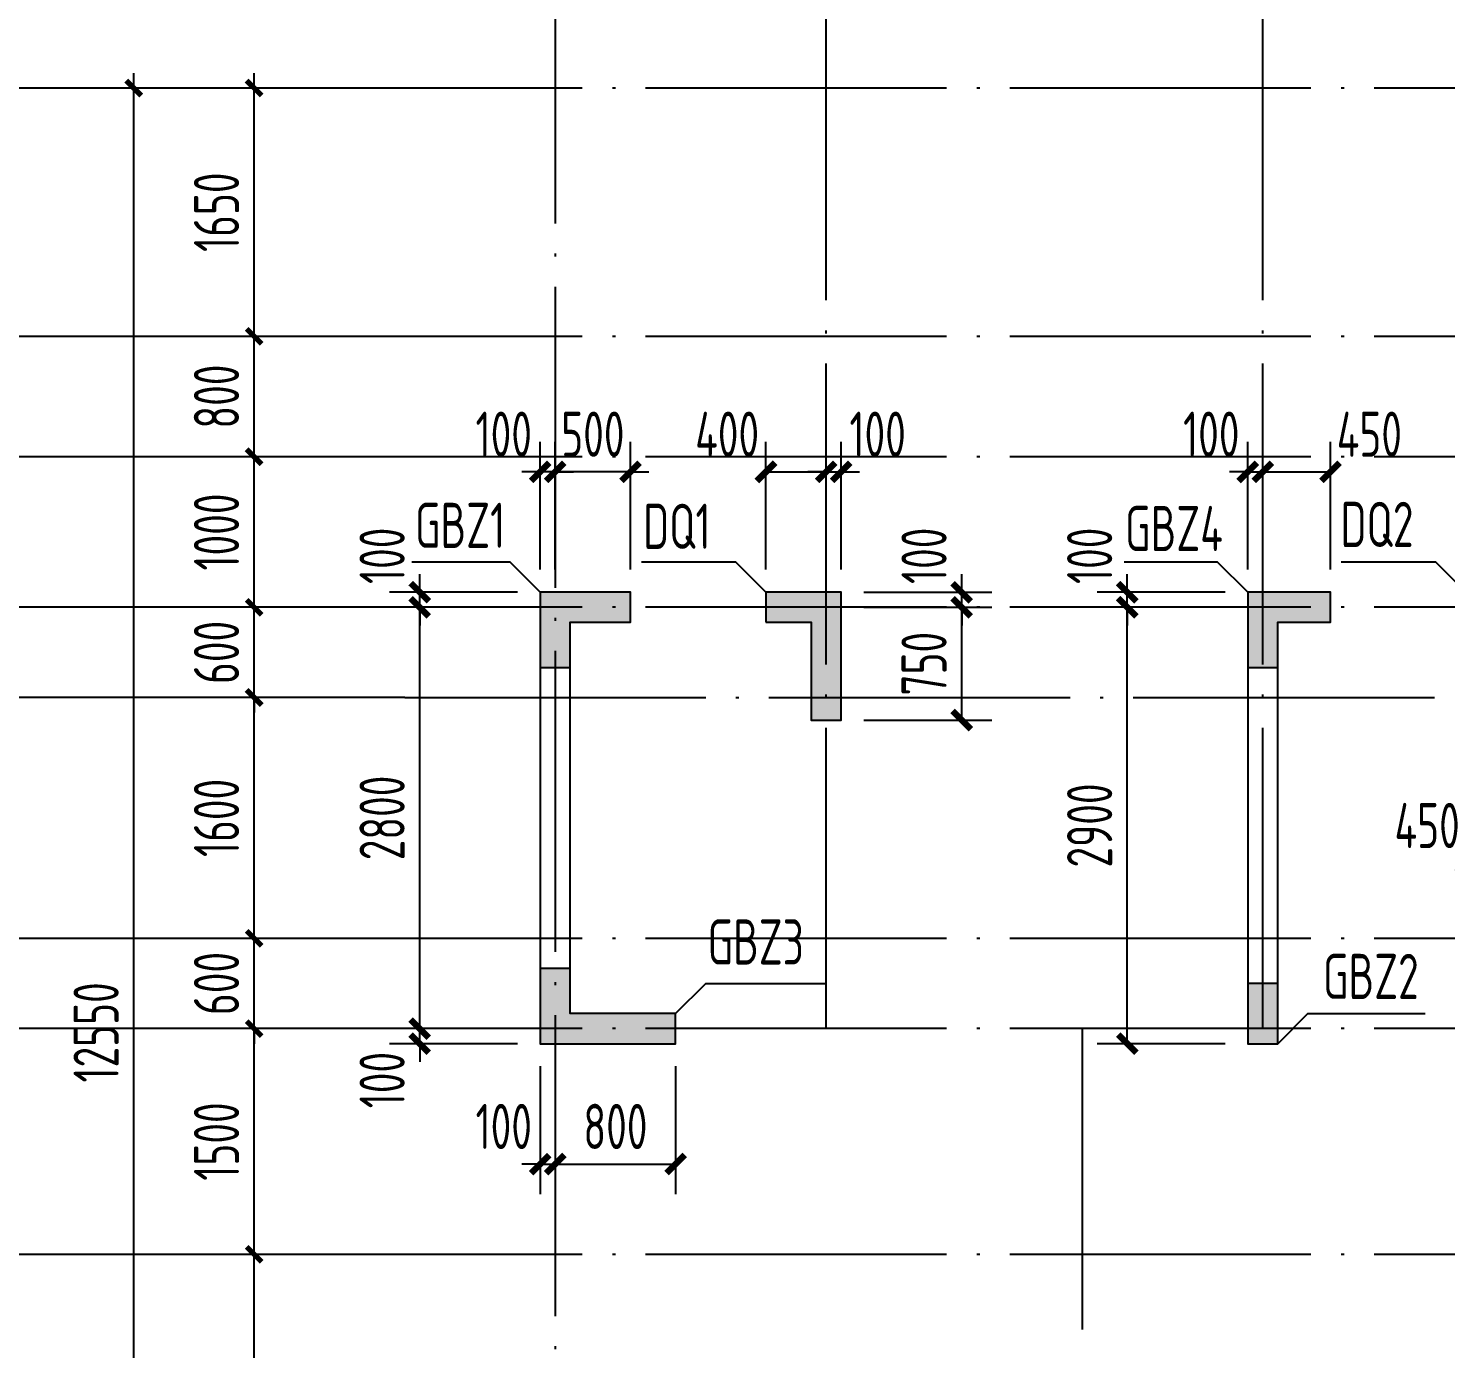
# Model space of a CAD drawing. Extents: x -1712635 to -854203, y -534641 to -21985.
# Drawn here: x -1364531 to -1355116, y -219410 to -210637 of the extents above; entities that cross this region are included whole.
import ezdxf
from ezdxf.enums import TextEntityAlignment as Align

# ---------------------------------------------------------------- set-up
doc = ezdxf.new("R2010")
doc.units = 0
doc.header["$LTSCALE"] = 1000
doc.linetypes.add('DOTE', pattern=[2.42, 2, -0.2, 0.02, -0.2])
doc.layers.get('0').update_dxf_attribs({"linetype": 'CONTINUOUS'})
doc.layers.get('Defpoints').update_dxf_attribs({"linetype": 'CONTINUOUS'})
for name, color, linetype in [('A-AXIS', 1, 'CONTINUOUS'), ('A-DOTE', 10, 'DOTE'), ('S-Q墙实线', 6, 'CONTINUOUS'), ('S-Q墙标注', 3, 'CONTINUOUS'), ('S-X详图填充', 252, 'CONTINUOUS'), ('S-X详图实线', 4, 'CONTINUOUS'), ('S-Y一般标注', 3, 'CONTINUOUS'), ('S-Z柱编号', 6, 'CONTINUOUS')]:
    doc.layers.add(name, color=color, linetype=linetype)
doc.styles.add('TSSD_DIMENSION', font='Tssdeng.shx', dxfattribs={"width": 0.7, "bigfont": 'tssdchn.shx'})
doc.styles.add('TSSD_REIN', font='tssdeng.shx', dxfattribs={"width": 0.7, "height": 300, "bigfont": 'tssdchn.shx'})
doc.styles.add('结构文字', font='zstxt.shx', dxfattribs={"width": 0.7, "bigfont": 'zshz.shx'})
doc.dimstyles.new('STRUCK', dxfattribs={"dimtxt": 400, "dimasz": 121, "dimexe": 200, "dimexo": 150, "dimgap": 115, "dimtad": 1, "dimdec": 0, "dimdsep": 46, "dimtxsty": '结构文字', "dimblk": 'ARCHTICK', "dimcen": 400, "dimclrd": 3, "dimclre": 3, "dimclrt": 7, "dimadec": 0, "dimazin": 0, "dimtfac": 1, "dimtdec": 0, "dimtix": 1, "dimtmove": 2, "dimatfit": 3, "dimldrblk": '_DIMX', "dimfxl": 0, "dimtolj": 1, "dimtzin": 0, "dimarcsym": 0})
doc.dimstyles.new('TSSD_100_100', dxfattribs={"dimtxt": 300, "dimasz": 100, "dimexe": 100, "dimexo": 250, "dimgap": 100, "dimtad": 1, "dimdec": 0, "dimzin": 0, "dimdsep": 46, "dimtxsty": 'TSSD_DIMENSION', "dimblk": 'ARCHTICK', "dimcen": 0, "dimdle": 100, "dimclrt": 7, "dimadec": 0, "dimazin": 0, "dimtfac": 1, "dimtdec": 0, "dimtix": 1, "dimtmove": 2, "dimatfit": 3, "dimldrblk": 'ARCHTICK', "dimfxl": 0, "dimtolj": 1, "dimtzin": 0, "dimarcsym": 0})

# ---------------------------------------------------------------- blocks, each defined once
blk = doc.blocks.new('_ArchTick')
at = {"color": 0, "const_width": 0.35}
blk.add_lwpolyline([(-0.5, -0.5), (0.5, 0.5)], dxfattribs=at)
blk = doc.blocks.new('*D141')
at = {"layer": 'Defpoints', "color": 0}
for p in [(2600, 10900), (3600, 10900), (3600, 9400)]:
    blk.add_point(p, dxfattribs=at)
at = {"layer": 'S-Y一般标注', "color": 0, "lineweight": -2}
for p, q in [((2600, 9300), (2600, 11000)), ((3350, 10900), (2500, 10900)), ((3350, 9400), (2500, 9400))]:
    blk.add_line(p, q, dxfattribs=at)
at = {"layer": 'S-Y一般标注', "color": 0, "lineweight": -2, "xscale": 100, "yscale": 100, "zscale": 100}
for p, rotation in [((2600, 10900), 90), ((2600, 9400), 270)]:
    blk.add_blockref('_ArchTick', p, dxfattribs=dict(at, rotation=rotation))
at = {"layer": 'S-Y一般标注', "color": 7, "insert": (2350, 10150), "char_height": 300, "attachment_point": 5, "rotation": 90, "style": 'TSSD_DIMENSION'}
blk.add_mtext('\\A1;1500', dxfattribs=at)
blk = doc.blocks.new('*D142')
at = {"layer": 'Defpoints', "color": 0}
for p in [(2600, 11500), (3600, 11500), (3600, 10900)]:
    blk.add_point(p, dxfattribs=at)
at = {"layer": 'S-Y一般标注', "color": 0, "lineweight": -2}
for p, q in [((2600, 11500), (2600, 11600)), ((3350, 11500), (2500, 11500)), ((2600, 10900), (2600, 11500)), ((3350, 10900), (2500, 10900)), ((2600, 10900), (2600, 10800))]:
    blk.add_line(p, q, dxfattribs=at)
at = {"layer": 'S-Y一般标注', "color": 0, "lineweight": -2, "xscale": 100, "yscale": 100, "zscale": 100}
for p, rotation in [((2600, 11500), 270), ((2600, 10900), 90)]:
    blk.add_blockref('_ArchTick', p, dxfattribs=dict(at, rotation=rotation))
at = {"layer": 'S-Y一般标注', "color": 7, "insert": (2350, 11200), "char_height": 300, "attachment_point": 5, "rotation": 90, "style": 'TSSD_DIMENSION'}
blk.add_mtext('\\A1;600', dxfattribs=at)
blk = doc.blocks.new('*D143')
at = {"layer": 'Defpoints', "color": 0}
for p in [(2600, 13100.3), (3600, 13100.3), (3600, 11500)]:
    blk.add_point(p, dxfattribs=at)
at = {"layer": 'S-Y一般标注', "color": 0, "lineweight": -2}
for p, q in [((2600, 11400), (2600, 13200.3)), ((3350, 13100.3), (2500, 13100.3)), ((3350, 11500), (2500, 11500))]:
    blk.add_line(p, q, dxfattribs=at)
at = {"layer": 'S-Y一般标注', "color": 0, "lineweight": -2, "xscale": 100, "yscale": 100, "zscale": 100}
for p, rotation in [((2600, 13100.3), 90), ((2600, 11500), 270)]:
    blk.add_blockref('_ArchTick', p, dxfattribs=dict(at, rotation=rotation))
at = {"layer": 'S-Y一般标注', "color": 7, "insert": (2350, 12300.2), "char_height": 300, "attachment_point": 5, "rotation": 90, "style": 'TSSD_DIMENSION'}
blk.add_mtext('\\A1;1600', dxfattribs=at)
blk = doc.blocks.new('*D144')
at = {"layer": 'Defpoints', "color": 0}
for p in [(2600, 13700), (3600, 13700), (3600, 13100.3)]:
    blk.add_point(p, dxfattribs=at)
at = {"layer": 'S-Y一般标注', "color": 0, "lineweight": -2}
for p, q in [((2600, 13700), (2600, 13800)), ((3350, 13700), (2500, 13700)), ((2600, 13100.3), (2600, 13700)), ((3350, 13100.3), (2500, 13100.3)), ((2600, 13100.3), (2600, 13000.3))]:
    blk.add_line(p, q, dxfattribs=at)
at = {"layer": 'S-Y一般标注', "color": 0, "lineweight": -2, "xscale": 100, "yscale": 100, "zscale": 100}
for p, rotation in [((2600, 13700), 270), ((2600, 13100.3), 90)]:
    blk.add_blockref('_ArchTick', p, dxfattribs=dict(at, rotation=rotation))
at = {"layer": 'S-Y一般标注', "color": 7, "insert": (2350, 13400.2), "char_height": 300, "attachment_point": 5, "rotation": 90, "style": 'TSSD_DIMENSION'}
blk.add_mtext('\\A1;600', dxfattribs=at)
blk = doc.blocks.new('*D145')
at = {"layer": 'Defpoints', "color": 0}
for p in [(2600, 14700), (3600, 14700), (3600, 13700)]:
    blk.add_point(p, dxfattribs=at)
at = {"layer": 'S-Y一般标注', "color": 0, "lineweight": -2}
for p, q in [((2600, 13600), (2600, 14800)), ((3350, 14700), (2500, 14700)), ((3350, 13700), (2500, 13700))]:
    blk.add_line(p, q, dxfattribs=at)
at = {"layer": 'S-Y一般标注', "color": 0, "lineweight": -2, "xscale": 100, "yscale": 100, "zscale": 100}
for p, rotation in [((2600, 14700), 90), ((2600, 13700), 270)]:
    blk.add_blockref('_ArchTick', p, dxfattribs=dict(at, rotation=rotation))
at = {"layer": 'S-Y一般标注', "color": 7, "insert": (2350, 14200), "char_height": 300, "attachment_point": 5, "rotation": 90, "style": 'TSSD_DIMENSION'}
blk.add_mtext('\\A1;1000', dxfattribs=at)
blk = doc.blocks.new('*D146')
at = {"layer": 'Defpoints', "color": 0}
for p in [(1800, 17150), (3600, 17150), (3600, 4600)]:
    blk.add_point(p, dxfattribs=at)
at = {"layer": 'S-Y一般标注', "color": 0, "lineweight": -2}
for p, q in [((1800, 4500), (1800, 17250)), ((3350, 17150), (1700, 17150)), ((3350, 4600), (1700, 4600))]:
    blk.add_line(p, q, dxfattribs=at)
at = {"layer": 'S-Y一般标注', "color": 0, "lineweight": -2, "xscale": 100, "yscale": 100, "zscale": 100}
for p, rotation in [((1800, 17150), 90), ((1800, 4600), 270)]:
    blk.add_blockref('_ArchTick', p, dxfattribs=dict(at, rotation=rotation))
at = {"layer": 'S-Y一般标注', "color": 7, "insert": (1550, 10875), "char_height": 300, "attachment_point": 5, "rotation": 90, "style": 'TSSD_DIMENSION'}
blk.add_mtext('\\A1;12550', dxfattribs=at)
blk = doc.blocks.new('*D147')
at = {"layer": 'Defpoints', "color": 0}
for p in [(2600, 15500), (3600, 15500), (3600, 14700)]:
    blk.add_point(p, dxfattribs=at)
at = {"layer": 'S-Y一般标注', "color": 0, "lineweight": -2}
for p, q in [((2600, 14600), (2600, 15600)), ((3350, 15500), (2500, 15500)), ((3350, 14700), (2500, 14700))]:
    blk.add_line(p, q, dxfattribs=at)
at = {"layer": 'S-Y一般标注', "color": 0, "lineweight": -2, "xscale": 100, "yscale": 100, "zscale": 100}
for p, rotation in [((2600, 15500), 90), ((2600, 14700), 270)]:
    blk.add_blockref('_ArchTick', p, dxfattribs=dict(at, rotation=rotation))
at = {"layer": 'S-Y一般标注', "color": 7, "insert": (2350, 15100), "char_height": 300, "attachment_point": 5, "rotation": 90, "style": 'TSSD_DIMENSION'}
blk.add_mtext('\\A1;800', dxfattribs=at)
blk = doc.blocks.new('*D149')
at = {"layer": 'Defpoints', "color": 0}
for p in [(2600, 9400), (3600, 9400), (3600, 6400)]:
    blk.add_point(p, dxfattribs=at)
at = {"layer": 'S-Y一般标注', "color": 0, "lineweight": -2}
for p, q in [((2600, 6300), (2600, 9500)), ((3350, 9400), (2500, 9400)), ((3350, 6400), (2500, 6400))]:
    blk.add_line(p, q, dxfattribs=at)
at = {"layer": 'S-Y一般标注', "color": 0, "lineweight": -2, "xscale": 100, "yscale": 100, "zscale": 100}
for p, rotation in [((2600, 9400), 90), ((2600, 6400), 270)]:
    blk.add_blockref('_ArchTick', p, dxfattribs=dict(at, rotation=rotation))
at = {"layer": 'S-Y一般标注', "color": 7, "insert": (2350, 7900), "char_height": 300, "attachment_point": 5, "rotation": 90, "style": 'TSSD_DIMENSION'}
blk.add_mtext('\\A1;3000', dxfattribs=at)
blk = doc.blocks.new('*D178')
at = {"layer": 'Defpoints', "color": 0}
for p in [(2600, 17150), (3600, 17150), (3600, 15500)]:
    blk.add_point(p, dxfattribs=at)
at = {"layer": 'S-Y一般标注', "color": 0, "lineweight": -2}
for p, q in [((2600, 15400), (2600, 17250)), ((3350, 17150), (2500, 17150)), ((3350, 15500), (2500, 15500))]:
    blk.add_line(p, q, dxfattribs=at)
at = {"layer": 'S-Y一般标注', "color": 0, "lineweight": -2, "xscale": 100, "yscale": 100, "zscale": 100}
for p, rotation in [((2600, 17150), 90), ((2600, 15500), 270)]:
    blk.add_blockref('_ArchTick', p, dxfattribs=dict(at, rotation=rotation))
at = {"layer": 'S-Y一般标注', "color": 7, "insert": (2350, 16325), "char_height": 300, "attachment_point": 5, "rotation": 90, "style": 'TSSD_DIMENSION'}
blk.add_mtext('\\A1;1650', dxfattribs=at)
blk = doc.blocks.new('*D1761')
at = {"layer": 'Defpoints', "color": 0}
for p in [(-1361931, -217283.9), (-1361131, -217283.9), (-1361131, -217383.9)]:
    blk.add_point(p, dxfattribs=at)
at = {"layer": 'S-Q墙标注', "color": 3, "lineweight": -2}
for p, q in [((-1361931, -217283.9), (-1361931, -217162.9)), ((-1361281, -217283.9), (-1362131, -217283.9)), ((-1361931, -217383.9), (-1361931, -217283.9)), ((-1361281, -217383.9), (-1362131, -217383.9)), ((-1361931, -217383.9), (-1361931, -217504.9))]:
    blk.add_line(p, q, dxfattribs=at)
at = {"layer": 'S-Q墙标注', "color": 3, "lineweight": -2, "xscale": 121, "yscale": 121, "zscale": 121}
for p, rotation in [((-1361931, -217283.9), 270), ((-1361931, -217383.9), 90)]:
    blk.add_blockref('_ArchTick', p, dxfattribs=dict(at, rotation=rotation))
at = {"layer": 'S-Q墙标注', "color": 7, "insert": (-1362181, -217625.8), "char_height": 300, "attachment_point": 5, "rotation": 90, "style": 'TSSD_REIN'}
blk.add_mtext('\\A1;100', dxfattribs=at)
blk = doc.blocks.new('_DIMX')
blk.add_line((-150, 0), (150, 0))
at = {"const_width": 50}
blk.add_lwpolyline([(-70, -70), (70, 70)], dxfattribs=at)
blk = doc.blocks.new('*D1762')
at = {"layer": 'Defpoints', "color": 0}
for p in [(-1361931, -214483.9), (-1361131, -214483.9), (-1361131, -217283.9)]:
    blk.add_point(p, dxfattribs=at)
at = {"layer": 'S-Q墙标注', "color": 3, "lineweight": -2}
for p, q in [((-1361281, -214483.9), (-1362131, -214483.9)), ((-1361931, -217283.9), (-1361931, -214483.9)), ((-1361281, -217283.9), (-1362131, -217283.9))]:
    blk.add_line(p, q, dxfattribs=at)
at = {"layer": 'S-Q墙标注', "color": 3, "lineweight": -2, "xscale": 121, "yscale": 121, "zscale": 121}
for p, rotation in [((-1361931, -214483.9), 90), ((-1361931, -217283.9), 270)]:
    blk.add_blockref('_ArchTick', p, dxfattribs=dict(at, rotation=rotation))
at = {"layer": 'S-Q墙标注', "color": 7, "insert": (-1362181, -215883.9), "char_height": 300, "attachment_point": 5, "rotation": 90, "style": 'TSSD_REIN'}
blk.add_mtext('\\A1;2800', dxfattribs=at)
blk = doc.blocks.new('*D1763')
at = {"layer": 'Defpoints', "color": 0}
for p in [(-1361931, -214383.9), (-1361131, -214383.9), (-1361131, -214483.9)]:
    blk.add_point(p, dxfattribs=at)
at = {"layer": 'S-Q墙标注', "color": 3, "lineweight": -2}
for p, q in [((-1361931, -214383.9), (-1361931, -214262.9)), ((-1361281, -214383.9), (-1362131, -214383.9)), ((-1361931, -214483.9), (-1361931, -214383.9)), ((-1361281, -214483.9), (-1362131, -214483.9)), ((-1361931, -214483.9), (-1361931, -214604.9))]:
    blk.add_line(p, q, dxfattribs=at)
at = {"layer": 'S-Q墙标注', "color": 3, "lineweight": -2, "xscale": 121, "yscale": 121, "zscale": 121}
for p, rotation in [((-1361931, -214383.9), 270), ((-1361931, -214483.9), 90)]:
    blk.add_blockref('_ArchTick', p, dxfattribs=dict(at, rotation=rotation))
at = {"layer": 'S-Q墙标注', "color": 7, "insert": (-1362181, -214142), "char_height": 300, "attachment_point": 5, "rotation": 90, "style": 'TSSD_REIN'}
blk.add_mtext('\\A1;100', dxfattribs=at)
blk = doc.blocks.new('*D1764')
at = {"layer": 'Defpoints', "color": 0}
for p in [(-1361131, -217383.9), (-1361031, -217383.9), (-1361031, -218183.9)]:
    blk.add_point(p, dxfattribs=at)
at = {"layer": 'S-Q墙标注', "color": 3, "lineweight": -2}
for p, q in [((-1361131, -217533.9), (-1361131, -218383.9)), ((-1361031, -217533.9), (-1361031, -218383.9)), ((-1361131, -218183.9), (-1361252, -218183.9)), ((-1361131, -218183.9), (-1361031, -218183.9)), ((-1361031, -218183.9), (-1360910, -218183.9))]:
    blk.add_line(p, q, dxfattribs=at)
at = {"layer": 'S-Q墙标注', "color": 3, "lineweight": -2, "xscale": 121, "yscale": 121, "zscale": 121}
blk.add_blockref('_ArchTick', (-1361131, -218183.9), dxfattribs=at)
at = {"layer": 'S-Q墙标注', "color": 3, "lineweight": -2, "xscale": 121, "yscale": 121, "zscale": 121, "rotation": 180}
blk.add_blockref('_ArchTick', (-1361031, -218183.9), dxfattribs=at)
at = {"layer": 'S-Q墙标注', "color": 7, "insert": (-1361372.9, -217933.9), "char_height": 300, "attachment_point": 5, "style": 'TSSD_REIN'}
blk.add_mtext('\\A1;100', dxfattribs=at)
blk = doc.blocks.new('*D1765')
at = {"layer": 'Defpoints', "color": 0}
for p in [(-1361031, -217383.9), (-1360231, -217383.9), (-1360231, -218183.9)]:
    blk.add_point(p, dxfattribs=at)
at = {"layer": 'S-Q墙标注', "color": 3, "lineweight": -2}
for p, q in [((-1361031, -217533.9), (-1361031, -218383.9)), ((-1360231, -217533.9), (-1360231, -218383.9)), ((-1361031, -218183.9), (-1360231, -218183.9))]:
    blk.add_line(p, q, dxfattribs=at)
at = {"layer": 'S-Q墙标注', "color": 3, "lineweight": -2, "xscale": 121, "yscale": 121, "zscale": 121, "rotation": 180}
blk.add_blockref('_ArchTick', (-1361031, -218183.9), dxfattribs=at)
at = {"layer": 'S-Q墙标注', "color": 3, "lineweight": -2, "xscale": 121, "yscale": 121, "zscale": 121}
blk.add_blockref('_ArchTick', (-1360231, -218183.9), dxfattribs=at)
at = {"layer": 'S-Q墙标注', "color": 7, "insert": (-1360631, -217933.9), "char_height": 300, "attachment_point": 5, "style": 'TSSD_REIN'}
blk.add_mtext('\\A1;800', dxfattribs=at)
blk = doc.blocks.new('*D1768')
at = {"layer": 'Defpoints', "color": 0}
for p in [(-1361031, -213583.9), (-1361031, -214383.9), (-1360531, -214383.9)]:
    blk.add_point(p, dxfattribs=at)
at = {"layer": 'S-Q墙标注', "color": 3, "lineweight": -2}
for p, q in [((-1361031, -214233.9), (-1361031, -213383.9)), ((-1360531, -214233.9), (-1360531, -213383.9)), ((-1361031, -213583.9), (-1361152, -213583.9)), ((-1360531, -213583.9), (-1361031, -213583.9)), ((-1360531, -213583.9), (-1360410, -213583.9))]:
    blk.add_line(p, q, dxfattribs=at)
at = {"layer": 'S-Q墙标注', "color": 3, "lineweight": -2, "xscale": 121, "yscale": 121, "zscale": 121}
blk.add_blockref('_ArchTick', (-1361031, -213583.9), dxfattribs=at)
at = {"layer": 'S-Q墙标注', "color": 3, "lineweight": -2, "xscale": 121, "yscale": 121, "zscale": 121, "rotation": 180}
blk.add_blockref('_ArchTick', (-1360531, -213583.9), dxfattribs=at)
at = {"layer": 'S-Q墙标注', "color": 7, "insert": (-1360781, -213333.9), "char_height": 300, "attachment_point": 5, "style": 'TSSD_REIN'}
blk.add_mtext('\\A1;500', dxfattribs=at)
blk = doc.blocks.new('*D1769')
at = {"layer": 'Defpoints', "color": 0}
for p in [(-1361131, -213583.9), (-1361131, -214383.9), (-1361031, -214383.9)]:
    blk.add_point(p, dxfattribs=at)
at = {"layer": 'S-Q墙标注', "color": 3, "lineweight": -2}
for p, q in [((-1361131, -214233.9), (-1361131, -213383.9)), ((-1361031, -214233.9), (-1361031, -213383.9)), ((-1361131, -213583.9), (-1361252, -213583.9)), ((-1361031, -213583.9), (-1361131, -213583.9)), ((-1361031, -213583.9), (-1360910, -213583.9))]:
    blk.add_line(p, q, dxfattribs=at)
at = {"layer": 'S-Q墙标注', "color": 3, "lineweight": -2, "xscale": 121, "yscale": 121, "zscale": 121}
blk.add_blockref('_ArchTick', (-1361131, -213583.9), dxfattribs=at)
at = {"layer": 'S-Q墙标注', "color": 3, "lineweight": -2, "xscale": 121, "yscale": 121, "zscale": 121, "rotation": 180}
blk.add_blockref('_ArchTick', (-1361031, -213583.9), dxfattribs=at)
at = {"layer": 'S-Q墙标注', "color": 7, "insert": (-1361372.9, -213333.9), "char_height": 300, "attachment_point": 5, "style": 'TSSD_REIN'}
blk.add_mtext('\\A1;100', dxfattribs=at)
blk = doc.blocks.new('*D1780')
at = {"layer": 'Defpoints', "color": 0}
for p in [(-1359131, -214483.9), (-1358331, -214483.9), (-1359131, -215233.8)]:
    blk.add_point(p, dxfattribs=at)
at = {"layer": 'S-Q墙标注', "color": 3, "lineweight": -2}
for p, q in [((-1358981, -214483.9), (-1358131, -214483.9)), ((-1358331, -215233.8), (-1358331, -214483.9)), ((-1358981, -215233.8), (-1358131, -215233.8))]:
    blk.add_line(p, q, dxfattribs=at)
at = {"layer": 'S-Q墙标注', "color": 3, "lineweight": -2, "xscale": 121, "yscale": 121, "zscale": 121}
for p, rotation in [((-1358331, -214483.9), 90), ((-1358331, -215233.8), 270)]:
    blk.add_blockref('_ArchTick', p, dxfattribs=dict(at, rotation=rotation))
at = {"layer": 'S-Q墙标注', "color": 7, "insert": (-1358581, -214858.9), "char_height": 300, "attachment_point": 5, "rotation": 90, "style": 'TSSD_REIN'}
blk.add_mtext('\\A1;750', dxfattribs=at)
blk = doc.blocks.new('*D1781')
at = {"layer": 'Defpoints', "color": 0}
for p in [(-1359131, -214383.9), (-1358331, -214383.9), (-1359131, -214483.9)]:
    blk.add_point(p, dxfattribs=at)
at = {"layer": 'S-Q墙标注', "color": 3, "lineweight": -2}
for p, q in [((-1358331, -214383.9), (-1358331, -214262.9)), ((-1358981, -214383.9), (-1358131, -214383.9)), ((-1358331, -214483.9), (-1358331, -214383.9)), ((-1358981, -214483.9), (-1358131, -214483.9)), ((-1358331, -214483.9), (-1358331, -214604.9))]:
    blk.add_line(p, q, dxfattribs=at)
at = {"layer": 'S-Q墙标注', "color": 3, "lineweight": -2, "xscale": 121, "yscale": 121, "zscale": 121}
for p, rotation in [((-1358331, -214383.9), 270), ((-1358331, -214483.9), 90)]:
    blk.add_blockref('_ArchTick', p, dxfattribs=dict(at, rotation=rotation))
at = {"layer": 'S-Q墙标注', "color": 7, "insert": (-1358581, -214142), "char_height": 300, "attachment_point": 5, "rotation": 90, "style": 'TSSD_REIN'}
blk.add_mtext('\\A1;100', dxfattribs=at)
blk = doc.blocks.new('*D1782')
at = {"layer": 'Defpoints', "color": 0}
for p in [(-1359231, -213583.9), (-1359630.9, -214383.9), (-1359231, -214383.9)]:
    blk.add_point(p, dxfattribs=at)
at = {"layer": 'S-Q墙标注', "color": 3, "lineweight": -2}
for p, q in [((-1359630.9, -214233.9), (-1359630.9, -213383.9)), ((-1359231, -214233.9), (-1359231, -213383.9)), ((-1359630.9, -213583.9), (-1359231, -213583.9))]:
    blk.add_line(p, q, dxfattribs=at)
at = {"layer": 'S-Q墙标注', "color": 3, "lineweight": -2, "xscale": 121, "yscale": 121, "zscale": 121, "rotation": 180}
blk.add_blockref('_ArchTick', (-1359630.9, -213583.9), dxfattribs=at)
at = {"layer": 'S-Q墙标注', "color": 3, "lineweight": -2, "xscale": 121, "yscale": 121, "zscale": 121}
blk.add_blockref('_ArchTick', (-1359231, -213583.9), dxfattribs=at)
at = {"layer": 'S-Q墙标注', "color": 7, "insert": (-1359889, -213333.9), "char_height": 300, "attachment_point": 5, "style": 'TSSD_REIN'}
blk.add_mtext('\\A1;400', dxfattribs=at)
blk = doc.blocks.new('*D1783')
at = {"layer": 'Defpoints', "color": 0}
for p in [(-1359131, -213583.9), (-1359231, -214383.9), (-1359131, -214383.9)]:
    blk.add_point(p, dxfattribs=at)
at = {"layer": 'S-Q墙标注', "color": 3, "lineweight": -2}
for p, q in [((-1359231, -214233.9), (-1359231, -213383.9)), ((-1359131, -214233.9), (-1359131, -213383.9)), ((-1359231, -213583.9), (-1359352, -213583.9)), ((-1359231, -213583.9), (-1359131, -213583.9)), ((-1359131, -213583.9), (-1359010, -213583.9))]:
    blk.add_line(p, q, dxfattribs=at)
at = {"layer": 'S-Q墙标注', "color": 3, "lineweight": -2, "xscale": 121, "yscale": 121, "zscale": 121}
blk.add_blockref('_ArchTick', (-1359231, -213583.9), dxfattribs=at)
at = {"layer": 'S-Q墙标注', "color": 3, "lineweight": -2, "xscale": 121, "yscale": 121, "zscale": 121, "rotation": 180}
blk.add_blockref('_ArchTick', (-1359131, -213583.9), dxfattribs=at)
at = {"layer": 'S-Q墙标注', "color": 7, "insert": (-1358889.1, -213333.9), "char_height": 300, "attachment_point": 5, "style": 'TSSD_REIN'}
blk.add_mtext('\\A1;100', dxfattribs=at)
blk = doc.blocks.new('*D1784')
at = {"layer": 'Defpoints', "color": 0}
for p in [(-1357231, -214483.9), (-1356431, -214483.9), (-1356431, -217383.9)]:
    blk.add_point(p, dxfattribs=at)
at = {"layer": 'S-Q墙标注', "color": 3, "lineweight": -2}
for p, q in [((-1356581, -214483.9), (-1357431, -214483.9)), ((-1357231, -217383.9), (-1357231, -214483.9)), ((-1356581, -217383.9), (-1357431, -217383.9))]:
    blk.add_line(p, q, dxfattribs=at)
at = {"layer": 'S-Q墙标注', "color": 3, "lineweight": -2, "xscale": 121, "yscale": 121, "zscale": 121}
for p, rotation in [((-1357231, -214483.9), 90), ((-1357231, -217383.9), 270)]:
    blk.add_blockref('_ArchTick', p, dxfattribs=dict(at, rotation=rotation))
at = {"layer": 'S-Q墙标注', "color": 7, "insert": (-1357481, -215933.9), "char_height": 300, "attachment_point": 5, "rotation": 90, "style": 'TSSD_REIN'}
blk.add_mtext('\\A1;2900', dxfattribs=at)
blk = doc.blocks.new('*D1785')
at = {"layer": 'Defpoints', "color": 0}
for p in [(-1357231, -214383.9), (-1356431, -214383.9), (-1356431, -214483.9)]:
    blk.add_point(p, dxfattribs=at)
at = {"layer": 'S-Q墙标注', "color": 3, "lineweight": -2}
for p, q in [((-1357231, -214383.9), (-1357231, -214262.9)), ((-1356581, -214383.9), (-1357431, -214383.9)), ((-1357231, -214483.9), (-1357231, -214383.9)), ((-1356581, -214483.9), (-1357431, -214483.9)), ((-1357231, -214483.9), (-1357231, -214604.9))]:
    blk.add_line(p, q, dxfattribs=at)
at = {"layer": 'S-Q墙标注', "color": 3, "lineweight": -2, "xscale": 121, "yscale": 121, "zscale": 121}
for p, rotation in [((-1357231, -214383.9), 270), ((-1357231, -214483.9), 90)]:
    blk.add_blockref('_ArchTick', p, dxfattribs=dict(at, rotation=rotation))
at = {"layer": 'S-Q墙标注', "color": 7, "insert": (-1357481, -214142), "char_height": 300, "attachment_point": 5, "rotation": 90, "style": 'TSSD_REIN'}
blk.add_mtext('\\A1;100', dxfattribs=at)
blk = doc.blocks.new('*D1786')
at = {"layer": 'Defpoints', "color": 0}
for p in [(-1356331, -213583.9), (-1356431, -214383.9), (-1356331, -214383.9)]:
    blk.add_point(p, dxfattribs=at)
at = {"layer": 'S-Q墙标注', "color": 3, "lineweight": -2}
for p, q in [((-1356431, -214233.9), (-1356431, -213383.9)), ((-1356331, -214233.9), (-1356331, -213383.9)), ((-1356431, -213583.9), (-1356552, -213583.9)), ((-1356431, -213583.9), (-1356331, -213583.9)), ((-1356331, -213583.9), (-1356210, -213583.9))]:
    blk.add_line(p, q, dxfattribs=at)
at = {"layer": 'S-Q墙标注', "color": 3, "lineweight": -2, "xscale": 121, "yscale": 121, "zscale": 121}
blk.add_blockref('_ArchTick', (-1356431, -213583.9), dxfattribs=at)
at = {"layer": 'S-Q墙标注', "color": 3, "lineweight": -2, "xscale": 121, "yscale": 121, "zscale": 121, "rotation": 180}
blk.add_blockref('_ArchTick', (-1356331, -213583.9), dxfattribs=at)
at = {"layer": 'S-Q墙标注', "color": 7, "insert": (-1356672.9, -213333.9), "char_height": 300, "attachment_point": 5, "style": 'TSSD_REIN'}
blk.add_mtext('\\A1;100', dxfattribs=at)
blk = doc.blocks.new('*D1787')
at = {"layer": 'Defpoints', "color": 0}
for p in [(-1355881, -213583.9), (-1356331, -214383.9), (-1355881, -214383.9)]:
    blk.add_point(p, dxfattribs=at)
at = {"layer": 'S-Q墙标注', "color": 3, "lineweight": -2}
for p, q in [((-1356331, -214233.9), (-1356331, -213383.9)), ((-1355881, -214233.9), (-1355881, -213383.9)), ((-1356331, -213583.9), (-1355881, -213583.9))]:
    blk.add_line(p, q, dxfattribs=at)
at = {"layer": 'S-Q墙标注', "color": 3, "lineweight": -2, "xscale": 121, "yscale": 121, "zscale": 121, "rotation": 180}
blk.add_blockref('_ArchTick', (-1356331, -213583.9), dxfattribs=at)
at = {"layer": 'S-Q墙标注', "color": 3, "lineweight": -2, "xscale": 121, "yscale": 121, "zscale": 121}
blk.add_blockref('_ArchTick', (-1355881, -213583.9), dxfattribs=at)
at = {"layer": 'S-Q墙标注', "color": 7, "insert": (-1355622.9, -213333.9), "char_height": 300, "attachment_point": 5, "style": 'TSSD_REIN'}
blk.add_mtext('\\A1;450', dxfattribs=at)
blk = doc.blocks.new('*D1790')
at = {"layer": 'Defpoints', "color": 0}
for p in [(-1354980.9, -215383.9), (-1354531, -215383.9), (-1354531, -216183.9)]:
    blk.add_point(p, dxfattribs=at)
at = {"layer": 'S-Q墙标注', "color": 3, "lineweight": -2}
for p, q in [((-1354980.9, -215533.9), (-1354980.9, -216383.9)), ((-1354531, -215533.9), (-1354531, -216383.9)), ((-1354980.9, -216183.9), (-1354531, -216183.9))]:
    blk.add_line(p, q, dxfattribs=at)
at = {"layer": 'S-Q墙标注', "color": 3, "lineweight": -2, "xscale": 121, "yscale": 121, "zscale": 121, "rotation": 180}
blk.add_blockref('_ArchTick', (-1354980.9, -216183.9), dxfattribs=at)
at = {"layer": 'S-Q墙标注', "color": 3, "lineweight": -2, "xscale": 121, "yscale": 121, "zscale": 121}
blk.add_blockref('_ArchTick', (-1354531, -216183.9), dxfattribs=at)
at = {"layer": 'S-Q墙标注', "color": 7, "insert": (-1355239, -215933.9), "char_height": 300, "attachment_point": 5, "style": 'TSSD_REIN'}
blk.add_mtext('\\A1;450', dxfattribs=at)
blk = doc.blocks.new('20210726.16395156')
at = {"layer": 'A-AXIS'}
for p, q in [((3600, 17150), (800, 17150)), ((3600, 15500), (800, 15500)), ((3600, 14700), (800, 14700)), ((3600, 13700), (800, 13700)), ((3600, 13100.3), (800, 13100.3)), ((3600, 11500), (800, 11500)), ((3600, 10900), (800, 10900)), ((3600, 9400), (800, 9400))]:
    blk.add_line(p, q, dxfattribs=at)
at = {"layer": 'A-DOTE'}
for p, q in [((4600, 18249.9), (4600, 3600)), ((6400, 10900), (6400, 18249.9)), ((9300, 10900), (9300, 18249.9)), ((55600, 17150), (3600, 17150)), ((55600, 15500), (3600, 15500)), ((55600, 14700), (3600, 14700)), ((55600, 13700), (3600, 13700)), ((3600, 13100.3), (55600, 13100.3)), ((55600, 11500), (3600, 11500)), ((55600, 10900), (3600, 10900)), ((8100, 10900), (8100, 3600)), ((55600, 9400), (3600, 9400))]:
    blk.add_line(p, q, dxfattribs=at)
at = {"layer": 'S-Y一般标注'}
for base, p1, p2, picture, middle in [((1800, 17150), (3600, 4600), (3600, 17150), '*D146', (1550, 10875)), ((2600, 17150), (3600, 15500), (3600, 17150), '*D178', (2350, 16325)), ((2600, 15500), (3600, 14700), (3600, 15500), '*D147', (2350, 15100)), ((2600, 14700), (3600, 13700), (3600, 14700), '*D145', (2350, 14200)), ((2600, 13700), (3600, 13100.3), (3600, 13700), '*D144', (2350, 13400.2)), ((2600, 13100.3), (3600, 11500), (3600, 13100.3), '*D143', (2350, 12300.2)), ((2600, 11500), (3600, 10900), (3600, 11500), '*D142', (2350, 11200)), ((2600, 10900), (3600, 9400), (3600, 10900), '*D141', (2350, 10150)), ((2600, 9400), (3600, 6400), (3600, 9400), '*D149', (2350, 7900))]:
    dim = blk.add_linear_dim(base=base, p1=p1, p2=p2, angle=90, dimstyle='TSSD_100_100', dxfattribs=at)
    dim.commit()
    dim.dimension.update_dxf_attribs({"geometry": picture, "text_midpoint": middle})

msp = doc.modelspace()

# ---------------------------------------------------------------- hatches: boundary and pattern name
at = {"layer": 'S-X详图填充'}
h = msp.add_hatch(color=256, dxfattribs=at)
h.dxf.hatch_style = 1
h.paths.add_polyline_path([(-1361130.99, -214883.87), (-1360930.99, -214883.87), (-1360930.99, -214583.87), (-1360530.99, -214583.87), (-1360530.99, -214383.87), (-1361130.99, -214383.87)])
h = msp.add_hatch(color=256, dxfattribs=at)
h.dxf.hatch_style = 1
h.paths.add_polyline_path([(-1359630.89, -214583.87), (-1359330.98, -214583.87), (-1359330.98, -215233.85), (-1359130.98, -215233.85), (-1359130.98, -214383.87), (-1359630.89, -214383.87)])
h = msp.add_hatch(color=256, dxfattribs=at)
h.dxf.hatch_style = 1
h.paths.add_polyline_path([(-1356430.98, -214883.87), (-1356230.98, -214883.87), (-1356230.98, -214583.87), (-1355880.98, -214583.87), (-1355880.98, -214383.87), (-1356430.98, -214383.87)])
h = msp.add_hatch(color=256, dxfattribs=at)
h.dxf.hatch_style = 1
h.paths.add_polyline_path([(-1360930.99, -216883.87), (-1361130.99, -216883.87), (-1361130.99, -217383.87), (-1360230.99, -217383.87), (-1360230.99, -217183.87), (-1360930.99, -217183.87)])
h = msp.add_hatch(color=256, dxfattribs=at)
h.dxf.hatch_style = 1
h.paths.add_polyline_path([(-1356230.98, -216983.87), (-1356430.98, -216983.87), (-1356430.98, -217383.87), (-1356230.98, -217383.87)])

# ---------------------------------------------------------------- linework, layer by layer
at = {"layer": 'S-Q墙实线'}
for points in [[(-1360930.99, -214583.87), (-1360530.99, -214583.87), (-1360530.99, -214383.87), (-1361130.99, -214383.87), (-1361130.99, -217383.87), (-1360230.99, -217383.87), (-1360230.99, -217183.87), (-1360930.99, -217183.87)], [(-1359630.89, -214583.87), (-1359330.98, -214583.87), (-1359330.98, -215233.85), (-1359130.98, -215233.85), (-1359130.98, -214383.87), (-1359630.89, -214383.87)], [(-1356230.98, -214583.87), (-1355880.98, -214583.87), (-1355880.98, -214383.87), (-1356430.98, -214383.87), (-1356430.98, -217383.87), (-1356230.98, -217383.87)]]:
    msp.add_lwpolyline(points, close=True, dxfattribs=at)
at = {"layer": 'S-X详图实线'}
for points in [[(-1361130.99, -214883.87), (-1360930.99, -214883.87), (-1360930.99, -214583.87), (-1360530.99, -214583.87), (-1360530.99, -214383.87), (-1361130.99, -214383.87), (-1361130.99, -214883.87)], [(-1359630.89, -214583.87), (-1359330.98, -214583.87), (-1359330.98, -215233.85), (-1359130.98, -215233.85), (-1359130.98, -214383.87), (-1359630.89, -214383.87), (-1359630.89, -214583.87)], [(-1356430.98, -214883.87), (-1356230.98, -214883.87), (-1356230.98, -214583.87), (-1355880.98, -214583.87), (-1355880.98, -214383.87), (-1356430.98, -214383.87), (-1356430.98, -214883.87)], [(-1360930.99, -216883.87), (-1361130.99, -216883.87), (-1361130.99, -217383.87), (-1360230.99, -217383.87), (-1360230.99, -217183.87), (-1360930.99, -217183.87), (-1360930.99, -216883.87)], [(-1356230.98, -216983.87), (-1356430.98, -216983.87), (-1356430.98, -217383.87), (-1356230.98, -217383.87), (-1356230.98, -216983.87)]]:
    msp.add_lwpolyline(points, close=True, dxfattribs=at)
at = {"layer": 'S-Z柱编号', "color": 7}
for points in [[(-1361130.99, -214383.87), (-1361330.99, -214183.87), (-1361982.57, -214183.87)], [(-1359630.89, -214383.87), (-1359830.89, -214183.87), (-1360458.37, -214183.87)], [(-1356430.98, -214383.87), (-1356630.98, -214183.87), (-1357251.06, -214183.87)], [(-1354980.9, -214383.87), (-1355180.9, -214183.87), (-1355809.32, -214183.87)], [(-1360230.99, -217183.87), (-1360030.99, -216983.87), (-1359231.2, -216983.87)], [(-1356230.98, -217383.87), (-1356030.98, -217183.87), (-1355251.06, -217183.87)]]:
    msp.add_lwpolyline(points, dxfattribs=at)

# ---------------------------------------------------------------- block references
at = {"layer": 'A-DOTE'}
msp.add_blockref('20210726.16395156', (-1365630.99, -228183.92), dxfattribs=at)

# ---------------------------------------------------------------- texts
at = {"layer": 'S-Z柱编号', "color": 7, "style": 'TSSD_REIN', "width": 0.7}
for s, p in [('GBZ1', (-1361962.76, -214179.4)), ('DQ1', (-1360446.61, -214185.59)), ('GBZ4', (-1357245.65, -214200.18)), ('DQ2', (-1355814.16, -214173.08)), ('GBZ3', (-1360019.16, -216947.63)), ('GBZ2', (-1355930.98, -217176.7))]:
    msp.add_text(s, height=300, dxfattribs=at).set_placement(p, align=Align.BOTTOM_LEFT)

# ---------------------------------------------------------------- dimensions: what is measured, and where the dimension line sits
at = {"layer": 'S-Q墙标注'}
for base, p1, p2, angle, picture, middle in [((-1361131, -213583.87), (-1361030.99, -214383.87), (-1361131, -214383.87), 180, '*D1769', (-1361372.92, -213333.87)), ((-1361930.99, -214383.87), (-1361130.99, -214483.87), (-1361130.99, -214383.87), 90, '*D1763', (-1362180.99, -214141.95)), ((-1358330.98, -214383.87), (-1359130.98, -214483.87), (-1359130.98, -214383.87), 90, '*D1781', (-1358580.98, -214141.95)), ((-1357230.98, -214383.87), (-1356430.98, -214483.87), (-1356430.98, -214383.87), 90, '*D1785', (-1357480.98, -214141.95)), ((-1361930.99, -217283.87), (-1361130.99, -217383.87), (-1361130.99, -217283.87), 90, '*D1761', (-1362180.99, -217625.8))]:
    dim = msp.add_linear_dim(base=base, p1=p1, p2=p2, angle=angle, dimstyle='STRUCK', override={"dimtxt": 300, "dimgap": 100, "dimtxsty": 'TSSD_REIN'}, dxfattribs=at)
    dim.commit()
    dim.dimension.update_dxf_attribs({"geometry": picture, "text_midpoint": middle, "dimtype": 160})
for base, p1, p2, angle, picture, middle in [((-1361030.99, -213583.87), (-1360530.99, -214383.87), (-1361030.99, -214383.87), 180, '*D1768', (-1360780.99, -213333.87)), ((-1361930.99, -214483.87), (-1361130.99, -217283.87), (-1361130.99, -214483.87), 90, '*D1762', (-1362180.99, -215883.87)), ((-1358330.98, -214483.87), (-1359130.98, -215233.85), (-1359130.98, -214483.87), 90, '*D1780', (-1358580.98, -214858.86)), ((-1357230.98, -214483.87), (-1356430.98, -217383.87), (-1356430.98, -214483.87), 90, '*D1784', (-1357480.98, -215933.87))]:
    dim = msp.add_linear_dim(base=base, p1=p1, p2=p2, angle=angle, dimstyle='STRUCK', override={"dimtxt": 300, "dimgap": 100, "dimtxsty": 'TSSD_REIN'}, dxfattribs=at)
    dim.commit()
    dim.dimension.update_dxf_attribs({"geometry": picture, "text_midpoint": middle})
for base, p1, p2, picture, middle in [((-1359230.99, -213583.87), (-1359630.89, -214383.87), (-1359230.99, -214383.87), '*D1782', (-1359888.97, -213333.87)), ((-1359130.98, -213583.87), (-1359230.99, -214383.87), (-1359130.98, -214383.87), '*D1783', (-1358889.05, -213333.87)), ((-1356330.99, -213583.87), (-1356430.98, -214383.87), (-1356330.99, -214383.87), '*D1786', (-1356672.9, -213333.87)), ((-1355880.98, -213583.87), (-1356330.99, -214383.87), (-1355880.98, -214383.87), '*D1787', (-1355622.9, -213333.87)), ((-1354530.99, -216183.87), (-1354980.9, -215383.87), (-1354530.99, -215383.87), '*D1790', (-1355238.97, -215933.87)), ((-1361030.99, -218183.87), (-1361130.99, -217383.87), (-1361030.99, -217383.87), '*D1764', (-1361372.91, -217933.87))]:
    dim = msp.add_linear_dim(base=base, p1=p1, p2=p2, dimstyle='STRUCK', override={"dimtxt": 300, "dimgap": 100, "dimtxsty": 'TSSD_REIN'}, dxfattribs=at)
    dim.commit()
    dim.dimension.update_dxf_attribs({"geometry": picture, "text_midpoint": middle, "dimtype": 160})
dim = msp.add_linear_dim(base=(-1360230.99, -218183.87), p1=(-1361030.99, -217383.87), p2=(-1360230.99, -217383.87), dimstyle='STRUCK', override={"dimtxt": 300, "dimgap": 100, "dimtxsty": 'TSSD_REIN'}, dxfattribs=at)
dim.commit()
dim.dimension.update_dxf_attribs({"geometry": '*D1765', "text_midpoint": (-1360630.99, -217933.87)})

doc.saveas('drawing.dxf')
